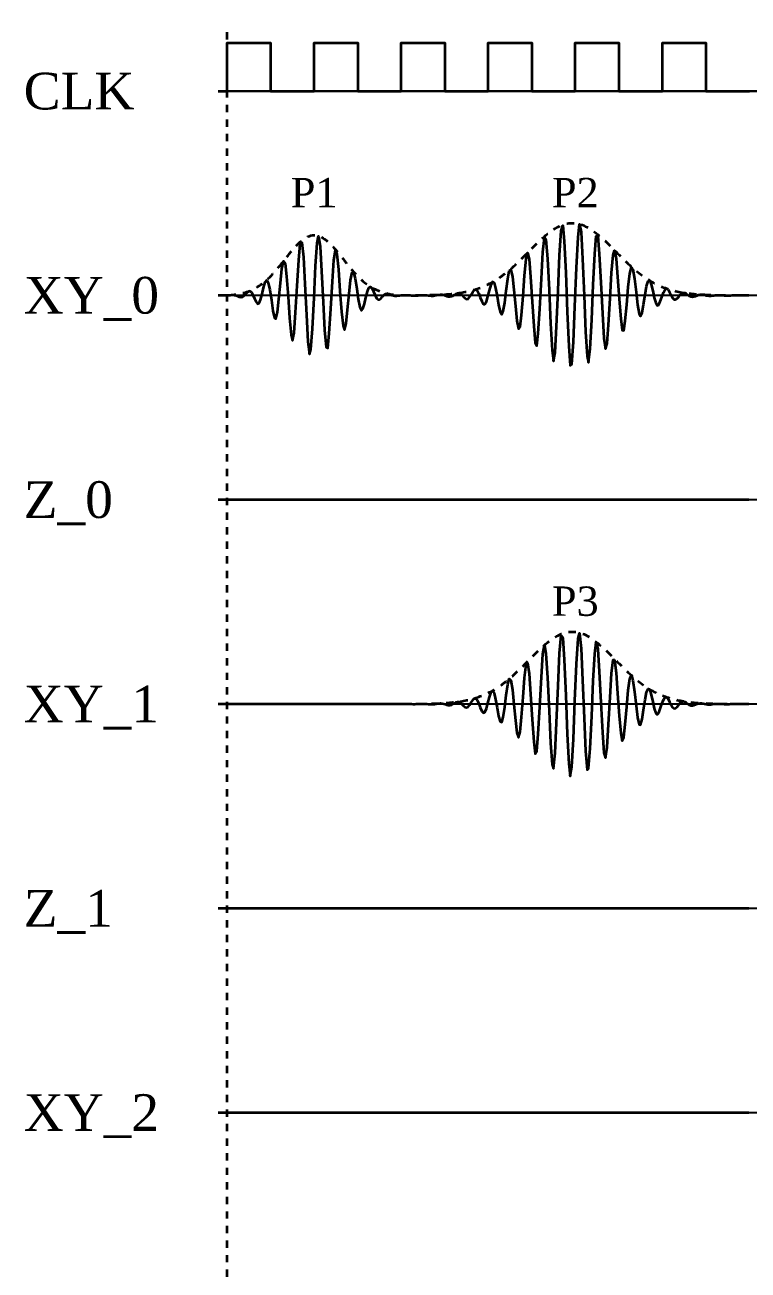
# Model space of a CAD drawing. Header units: metres. Extents: x -19 to 182, y -9 to 258.
# Drawn here: x -18.6 to 51, y 124.4 to 244.2 of the extents above; entities that cross this region are included whole.
import ezdxf
from ezdxf.enums import TextEntityAlignment as Align

# ---------------------------------------------------------------- set-up
doc = ezdxf.new("R2010")
doc.units = ezdxf.units.M
doc.linetypes.add('JIS_02_0.7', pattern=[1.4, 0.7, -0.7])
doc.layers.add('BASE', color=8, linetype='Continuous', lineweight=25)
doc.layers.add('WAVE', color=7, linetype='Continuous', lineweight=35)
doc.layers.add('TEXT', color=7, linetype='Continuous')
doc.styles.add('TNR', font='Times New Roman.ttf')

msp = doc.modelspace()

# ---------------------------------------------------------------- linework, layer by layer
at = {"layer": 'BASE', "linetype": 'JIS_02_0.7', "lineweight": 35, "flags": 128}
msp.add_lwpolyline([(0.84, 8.96), (0.84, 244.15)], dxfattribs=at)
at = {"layer": 'BASE', "lineweight": 30, "flags": 128}
for points in [[(0, 237.79), (0.84, 237.79)], [(0.84, 237.79), (118.15, 237.79)]]:
    msp.add_lwpolyline(points, dxfattribs=at)
at = {"layer": 'BASE', "lineweight": 35, "flags": 128}
for points in [[(0, 237.79), (0.84, 237.79)], [(0, 218.15), (0.84, 218.15)], [(0, 198.5), (0.84, 198.5)], [(0, 178.85), (0.84, 178.85)], [(0, 159.2), (0.84, 159.2)], [(0, 139.56), (0.84, 139.56)]]:
    msp.add_lwpolyline(points, dxfattribs=at)
at = {"layer": 'BASE', "lineweight": 25, "flags": 128}
for points in [[(0, 218.15), (0.84, 218.15)], [(0.84, 218.15), (118.15, 218.15)], [(0, 198.5), (0.84, 198.5)], [(0.84, 198.5), (118.15, 198.5)], [(0, 178.85), (0.84, 178.85)], [(0.84, 178.85), (118.15, 178.85)], [(0, 159.2), (0.84, 159.2)], [(0.84, 159.2), (118.15, 159.2)], [(0, 139.56), (0.84, 139.56)], [(0.84, 139.56), (118.15, 139.56)]]:
    msp.add_lwpolyline(points, dxfattribs=at)
at = {"layer": 'WAVE', "lineweight": 35, "flags": 128}
for points in [[(0.84, 237.79), (0.84, 242.42), (5.03, 242.42), (5.03, 237.79), (9.22, 237.79), (9.22, 242.42), (13.41, 242.42), (13.41, 237.79), (17.6, 237.79), (17.6, 242.42), (21.79, 242.42), (21.79, 237.79), (25.98, 237.79), (25.98, 242.42), (30.17, 242.42), (30.17, 237.79), (34.35, 237.79), (34.35, 242.42), (38.54, 242.42), (38.54, 237.79), (42.73, 237.79), (42.73, 242.42), (46.92, 242.42), (46.92, 237.79), (51.11, 237.79)], [(0.84, 218.15), (0.98, 218.15), (1.13, 218.17), (1.28, 218.18), (1.43, 218.19), (1.57, 218.17), (1.72, 218.13), (1.87, 218.07), (2.01, 218.01), (2.16, 217.98), (2.31, 218), (2.45, 218.09), (2.6, 218.24), (2.75, 218.4), (2.89, 218.53), (3.04, 218.55), (3.19, 218.44), (3.33, 218.18), (3.48, 217.85), (3.63, 217.52), (3.77, 217.34), (3.92, 217.38), (4.07, 217.7), (4.21, 218.25), (4.36, 218.88), (4.51, 219.4), (4.66, 219.6), (4.8, 219.35), (4.95, 218.66), (5.1, 217.67), (5.24, 216.66), (5.39, 215.98), (5.54, 215.89), (5.68, 216.53), (5.83, 217.78), (5.98, 219.33), (6.12, 220.7), (6.27, 221.43), (6.42, 221.2), (6.56, 219.97), (6.71, 218.04), (6.86, 215.95), (7, 214.35), (7.15, 213.79), (7.3, 214.55), (7.44, 216.48), (7.59, 219.06), (7.74, 221.52), (7.89, 223.09), (8.03, 223.23), (8.18, 221.82), (8.33, 219.24), (8.47, 216.24), (8.62, 213.72), (8.77, 212.48), (8.91, 212.93), (9.06, 214.94), (9.21, 217.92), (9.35, 220.97), (9.5, 223.17), (9.65, 223.85), (9.79, 222.84), (9.94, 220.47), (10.09, 217.48), (10.23, 214.78), (10.38, 213.17), (10.53, 213.08), (10.67, 214.47), (10.82, 216.85), (10.97, 219.47), (11.12, 221.53), (11.26, 222.47), (11.41, 222.1), (11.56, 220.62), (11.7, 218.56), (11.85, 216.56), (12, 215.21), (12.14, 214.84), (12.29, 215.44), (12.44, 216.75), (12.58, 218.3), (12.73, 219.62), (12.88, 220.35), (13.02, 220.37), (13.17, 219.76), (13.32, 218.78), (13.46, 217.77), (13.61, 217.02), (13.76, 216.7), (13.9, 216.84), (14.05, 217.32), (14.2, 217.95), (14.35, 218.52), (14.49, 218.88), (14.64, 218.97), (14.79, 218.81), (14.93, 218.5), (15.08, 218.15), (15.23, 217.88), (15.37, 217.75), (15.52, 217.75), (15.67, 217.87), (15.81, 218.03), (15.96, 218.18), (16.11, 218.28), (16.25, 218.32), (16.4, 218.29), (16.55, 218.23), (16.69, 218.17), (16.84, 218.12), (16.99, 218.1), (17.13, 218.11), (17.28, 218.12), (17.43, 218.14), (17.58, 218.15), (17.72, 218.15), (17.87, 218.15), (18.02, 218.15), (18.16, 218.15), (18.31, 218.15), (18.46, 218.15), (18.6, 218.14), (18.75, 218.14), (18.9, 218.14), (19.04, 218.14), (19.19, 218.14), (19.34, 218.15), (19.48, 218.16), (19.63, 218.16), (19.78, 218.16), (19.92, 218.16), (20.07, 218.15), (20.22, 218.14), (20.36, 218.12), (20.51, 218.11), (20.66, 218.11), (20.81, 218.12), (20.95, 218.15), (21.1, 218.18), (21.25, 218.2), (21.39, 218.21), (21.54, 218.21), (21.69, 218.18), (21.83, 218.13), (21.98, 218.08), (22.13, 218.04), (22.27, 218.02), (22.42, 218.05), (22.57, 218.11), (22.71, 218.2), (22.86, 218.29), (23.01, 218.35), (23.15, 218.36), (23.3, 218.29), (23.45, 218.16), (23.59, 218), (23.74, 217.86), (23.89, 217.79), (24.04, 217.82), (24.18, 217.97), (24.33, 218.2), (24.48, 218.45), (24.62, 218.65), (24.77, 218.72), (24.92, 218.61), (25.06, 218.33), (25.21, 217.95), (25.36, 217.57), (25.5, 217.31), (25.65, 217.29), (25.8, 217.54), (25.94, 218.02), (26.09, 218.62), (26.24, 219.15), (26.38, 219.43), (26.53, 219.34), (26.68, 218.85), (26.82, 218.08), (26.97, 217.22), (27.12, 216.56), (27.27, 216.31), (27.41, 216.62), (27.56, 217.44), (27.71, 218.59), (27.85, 219.73), (28, 220.49), (28.15, 220.59), (28.29, 219.94), (28.44, 218.66), (28.59, 217.09), (28.73, 215.7), (28.88, 214.94), (29.03, 215.11), (29.17, 216.24), (29.32, 218.06), (29.47, 220.06), (29.61, 221.62), (29.76, 222.23), (29.91, 221.63), (30.05, 219.91), (30.2, 217.52), (30.35, 215.17), (30.5, 213.58), (30.64, 213.29), (30.79, 214.47), (30.94, 216.84), (31.08, 219.73), (31.23, 222.29), (31.38, 223.72), (31.52, 223.51), (31.67, 221.67), (31.82, 218.69), (31.96, 215.43), (32.11, 212.87), (32.26, 211.81), (32.4, 212.64), (32.55, 215.14), (32.7, 218.61), (32.84, 222.02), (32.99, 224.34), (33.14, 224.85), (33.28, 223.36), (33.43, 220.3), (33.58, 216.56), (33.73, 213.26), (33.87, 211.4), (34.02, 211.53), (34.17, 213.63), (34.31, 217.06), (34.46, 220.8), (34.61, 223.73), (34.75, 224.98), (34.9, 224.21), (35.05, 221.66), (35.19, 218.12), (35.34, 214.65), (35.49, 212.29), (35.63, 211.69), (35.78, 213), (35.93, 215.78), (36.07, 219.16), (36.22, 222.14), (36.37, 223.84), (36.51, 223.82), (36.66, 222.15), (36.81, 219.39), (36.96, 216.39), (37.1, 214.04), (37.25, 213), (37.4, 213.5), (37.54, 215.32), (37.69, 217.85), (37.84, 220.31), (37.98, 222), (38.13, 222.47), (38.28, 221.67), (38.42, 219.91), (38.57, 217.77), (38.72, 215.89), (38.86, 214.8), (39.01, 214.75), (39.16, 215.68), (39.3, 217.24), (39.45, 218.92), (39.6, 220.24), (39.75, 220.84), (39.89, 220.62), (40.04, 219.72), (40.19, 218.45), (40.33, 217.23), (40.48, 216.38), (40.63, 216.13), (40.77, 216.47), (40.92, 217.25), (41.07, 218.2), (41.21, 219.03), (41.36, 219.51), (41.51, 219.56), (41.65, 219.2), (41.8, 218.58), (41.95, 217.92), (42.09, 217.41), (42.24, 217.16), (42.39, 217.23), (42.53, 217.54), (42.68, 217.98), (42.83, 218.41), (42.98, 218.71), (43.12, 218.8), (43.27, 218.7), (43.42, 218.46), (43.56, 218.16), (43.71, 217.91), (43.86, 217.76), (44, 217.74), (44.15, 217.84), (44.3, 218), (44.44, 218.19), (44.59, 218.33), (44.74, 218.39), (44.88, 218.38), (45.03, 218.31), (45.18, 218.2), (45.32, 218.09), (45.47, 218.02), (45.62, 218), (45.76, 218.02), (45.91, 218.07), (46.06, 218.13), (46.21, 218.19), (46.35, 218.22), (46.5, 218.23), (46.65, 218.21), (46.79, 218.18), (46.94, 218.14), (47.09, 218.12), (47.23, 218.1), (47.38, 218.11), (47.53, 218.12), (47.67, 218.14), (47.82, 218.15), (47.97, 218.16), (48.11, 218.17), (48.26, 218.16), (48.41, 218.16), (48.55, 218.15), (48.7, 218.14), (48.85, 218.14), (48.99, 218.14), (49.14, 218.14), (49.29, 218.14), (49.44, 218.15), (49.58, 218.15), (49.73, 218.15), (49.88, 218.15), (50.02, 218.15), (50.17, 218.15), (50.32, 218.15), (50.46, 218.15), (50.61, 218.15), (50.76, 218.15), (50.9, 218.15), (51.05, 218.15)], [(0.84, 198.5), (0.98, 198.5), (1.13, 198.5), (1.28, 198.5), (1.43, 198.5), (1.57, 198.5), (1.72, 198.5), (1.87, 198.5), (2.01, 198.5), (2.16, 198.5), (2.31, 198.5), (2.45, 198.5), (2.6, 198.5), (2.75, 198.5), (2.89, 198.5), (3.04, 198.5), (3.19, 198.5), (3.33, 198.5), (3.48, 198.5), (3.63, 198.5), (3.77, 198.5), (3.92, 198.5), (4.07, 198.5), (4.21, 198.5), (4.36, 198.5), (4.51, 198.5), (4.66, 198.5), (4.8, 198.5), (4.95, 198.5), (5.1, 198.5), (5.24, 198.5), (5.39, 198.5), (5.54, 198.5), (5.68, 198.5), (5.83, 198.5), (5.98, 198.5), (6.12, 198.5), (6.27, 198.5), (6.42, 198.5), (6.56, 198.5), (6.71, 198.5), (6.86, 198.5), (7, 198.5), (7.15, 198.5), (7.3, 198.5), (7.44, 198.5), (7.59, 198.5), (7.74, 198.5), (7.89, 198.5), (8.03, 198.5), (8.18, 198.5), (8.33, 198.5), (8.47, 198.5), (8.62, 198.5), (8.77, 198.5), (8.91, 198.5), (9.06, 198.5), (9.21, 198.5), (9.35, 198.5), (9.5, 198.5), (9.65, 198.5), (9.79, 198.5), (9.94, 198.5), (10.09, 198.5), (10.23, 198.5), (10.38, 198.5), (10.53, 198.5), (10.67, 198.5), (10.82, 198.5), (10.97, 198.5), (11.12, 198.5), (11.26, 198.5), (11.41, 198.5), (11.56, 198.5), (11.7, 198.5), (11.85, 198.5), (12, 198.5), (12.14, 198.5), (12.29, 198.5), (12.44, 198.5), (12.58, 198.5), (12.73, 198.5), (12.88, 198.5), (13.02, 198.5), (13.17, 198.5), (13.32, 198.5), (13.46, 198.5), (13.61, 198.5), (13.76, 198.5), (13.9, 198.5), (14.05, 198.5), (14.2, 198.5), (14.35, 198.5), (14.49, 198.5), (14.64, 198.5), (14.79, 198.5), (14.93, 198.5), (15.08, 198.5), (15.23, 198.5), (15.37, 198.5), (15.52, 198.5), (15.67, 198.5), (15.81, 198.5), (15.96, 198.5), (16.11, 198.5), (16.25, 198.5), (16.4, 198.5), (16.55, 198.5), (16.69, 198.5), (16.84, 198.5), (16.99, 198.5), (17.13, 198.5), (17.28, 198.5), (17.43, 198.5), (17.58, 198.5), (17.72, 198.5), (17.87, 198.5), (18.02, 198.5), (18.16, 198.5), (18.31, 198.5), (18.46, 198.5), (18.6, 198.5), (18.75, 198.5), (18.9, 198.5), (19.04, 198.5), (19.19, 198.5), (19.34, 198.5), (19.48, 198.5), (19.63, 198.5), (19.78, 198.5), (19.92, 198.5), (20.07, 198.5), (20.22, 198.5), (20.36, 198.5), (20.51, 198.5), (20.66, 198.5), (20.81, 198.5), (20.95, 198.5), (21.1, 198.5), (21.25, 198.5), (21.39, 198.5), (21.54, 198.5), (21.69, 198.5), (21.83, 198.5), (21.98, 198.5), (22.13, 198.5), (22.27, 198.5), (22.42, 198.5), (22.57, 198.5), (22.71, 198.5), (22.86, 198.5), (23.01, 198.5), (23.15, 198.5), (23.3, 198.5), (23.45, 198.5), (23.59, 198.5), (23.74, 198.5), (23.89, 198.5), (24.04, 198.5), (24.18, 198.5), (24.33, 198.5), (24.48, 198.5), (24.62, 198.5), (24.77, 198.5), (24.92, 198.5), (25.06, 198.5), (25.21, 198.5), (25.36, 198.5), (25.5, 198.5), (25.65, 198.5), (25.8, 198.5), (25.94, 198.5), (26.09, 198.5), (26.24, 198.5), (26.38, 198.5), (26.53, 198.5), (26.68, 198.5), (26.82, 198.5), (26.97, 198.5), (27.12, 198.5), (27.27, 198.5), (27.41, 198.5), (27.56, 198.5), (27.71, 198.5), (27.85, 198.5), (28, 198.5), (28.15, 198.5), (28.29, 198.5), (28.44, 198.5), (28.59, 198.5), (28.73, 198.5), (28.88, 198.5), (29.03, 198.5), (29.17, 198.5), (29.32, 198.5), (29.47, 198.5), (29.61, 198.5), (29.76, 198.5), (29.91, 198.5), (30.05, 198.5), (30.2, 198.5), (30.35, 198.5), (30.5, 198.5), (30.64, 198.5), (30.79, 198.5), (30.94, 198.5), (31.08, 198.5), (31.23, 198.5), (31.38, 198.5), (31.52, 198.5), (31.67, 198.5), (31.82, 198.5), (31.96, 198.5), (32.11, 198.5), (32.26, 198.5), (32.4, 198.5), (32.55, 198.5), (32.7, 198.5), (32.84, 198.5), (32.99, 198.5), (33.14, 198.5), (33.28, 198.5), (33.43, 198.5), (33.58, 198.5), (33.73, 198.5), (33.87, 198.5), (34.02, 198.5), (34.17, 198.5), (34.31, 198.5), (34.46, 198.5), (34.61, 198.5), (34.75, 198.5), (34.9, 198.5), (35.05, 198.5), (35.19, 198.5), (35.34, 198.5), (35.49, 198.5), (35.63, 198.5), (35.78, 198.5), (35.93, 198.5), (36.07, 198.5), (36.22, 198.5), (36.37, 198.5), (36.51, 198.5), (36.66, 198.5), (36.81, 198.5), (36.96, 198.5), (37.1, 198.5), (37.25, 198.5), (37.4, 198.5), (37.54, 198.5), (37.69, 198.5), (37.84, 198.5), (37.98, 198.5), (38.13, 198.5), (38.28, 198.5), (38.42, 198.5), (38.57, 198.5), (38.72, 198.5), (38.86, 198.5), (39.01, 198.5), (39.16, 198.5), (39.3, 198.5), (39.45, 198.5), (39.6, 198.5), (39.75, 198.5), (39.89, 198.5), (40.04, 198.5), (40.19, 198.5), (40.33, 198.5), (40.48, 198.5), (40.63, 198.5), (40.77, 198.5), (40.92, 198.5), (41.07, 198.5), (41.21, 198.5), (41.36, 198.5), (41.51, 198.5), (41.65, 198.5), (41.8, 198.5), (41.95, 198.5), (42.09, 198.5), (42.24, 198.5), (42.39, 198.5), (42.53, 198.5), (42.68, 198.5), (42.83, 198.5), (42.98, 198.5), (43.12, 198.5), (43.27, 198.5), (43.42, 198.5), (43.56, 198.5), (43.71, 198.5), (43.86, 198.5), (44, 198.5), (44.15, 198.5), (44.3, 198.5), (44.44, 198.5), (44.59, 198.5), (44.74, 198.5), (44.88, 198.5), (45.03, 198.5), (45.18, 198.5), (45.32, 198.5), (45.47, 198.5), (45.62, 198.5), (45.76, 198.5), (45.91, 198.5), (46.06, 198.5), (46.21, 198.5), (46.35, 198.5), (46.5, 198.5), (46.65, 198.5), (46.79, 198.5), (46.94, 198.5), (47.09, 198.5), (47.23, 198.5), (47.38, 198.5), (47.53, 198.5), (47.67, 198.5), (47.82, 198.5), (47.97, 198.5), (48.11, 198.5), (48.26, 198.5), (48.41, 198.5), (48.55, 198.5), (48.7, 198.5), (48.85, 198.5), (48.99, 198.5), (49.14, 198.5), (49.29, 198.5), (49.44, 198.5), (49.58, 198.5), (49.73, 198.5), (49.88, 198.5), (50.02, 198.5), (50.17, 198.5), (50.32, 198.5), (50.46, 198.5), (50.61, 198.5), (50.76, 198.5), (50.9, 198.5), (51.05, 198.5)], [(0.84, 178.85), (0.98, 178.85), (1.13, 178.85), (1.28, 178.85), (1.43, 178.85), (1.57, 178.85), (1.72, 178.85), (1.87, 178.85), (2.01, 178.85), (2.16, 178.85), (2.31, 178.85), (2.45, 178.85), (2.6, 178.85), (2.75, 178.85), (2.89, 178.85), (3.04, 178.85), (3.19, 178.85), (3.33, 178.85), (3.48, 178.85), (3.63, 178.85), (3.77, 178.85), (3.92, 178.85), (4.07, 178.85), (4.21, 178.85), (4.36, 178.85), (4.51, 178.85), (4.66, 178.85), (4.8, 178.85), (4.95, 178.85), (5.1, 178.85), (5.24, 178.85), (5.39, 178.85), (5.54, 178.85), (5.68, 178.85), (5.83, 178.85), (5.98, 178.85), (6.12, 178.85), (6.27, 178.85), (6.42, 178.85), (6.56, 178.85), (6.71, 178.85), (6.86, 178.85), (7, 178.85), (7.15, 178.85), (7.3, 178.85), (7.44, 178.85), (7.59, 178.85), (7.74, 178.85), (7.89, 178.85), (8.03, 178.85), (8.18, 178.85), (8.33, 178.85), (8.47, 178.85), (8.62, 178.85), (8.77, 178.85), (8.91, 178.85), (9.06, 178.85), (9.21, 178.85), (9.35, 178.85), (9.5, 178.85), (9.65, 178.85), (9.79, 178.85), (9.94, 178.85), (10.09, 178.85), (10.23, 178.85), (10.38, 178.85), (10.53, 178.85), (10.67, 178.85), (10.82, 178.85), (10.97, 178.85), (11.12, 178.85), (11.26, 178.85), (11.41, 178.85), (11.56, 178.85), (11.7, 178.85), (11.85, 178.85), (12, 178.85), (12.14, 178.85), (12.29, 178.85), (12.44, 178.85), (12.58, 178.85), (12.73, 178.85), (12.88, 178.85), (13.02, 178.85), (13.17, 178.85), (13.32, 178.85), (13.46, 178.85), (13.61, 178.85), (13.76, 178.85), (13.9, 178.85), (14.05, 178.85), (14.2, 178.85), (14.35, 178.85), (14.49, 178.85), (14.64, 178.85), (14.79, 178.85), (14.93, 178.85), (15.08, 178.85), (15.23, 178.85), (15.37, 178.85), (15.52, 178.85), (15.67, 178.85), (15.81, 178.85), (15.96, 178.85), (16.11, 178.85), (16.25, 178.85), (16.4, 178.85), (16.55, 178.85), (16.69, 178.85), (16.84, 178.85), (16.99, 178.85), (17.13, 178.85), (17.28, 178.85), (17.43, 178.85), (17.58, 178.85), (17.72, 178.85), (17.87, 178.85), (18.02, 178.85), (18.16, 178.85), (18.31, 178.85), (18.46, 178.85), (18.6, 178.85), (18.75, 178.84), (18.9, 178.84), (19.04, 178.85), (19.19, 178.85), (19.34, 178.86), (19.48, 178.86), (19.63, 178.87), (19.78, 178.87), (19.92, 178.86), (20.07, 178.85), (20.22, 178.84), (20.36, 178.82), (20.51, 178.82), (20.66, 178.82), (20.81, 178.84), (20.95, 178.86), (21.1, 178.89), (21.25, 178.91), (21.39, 178.92), (21.54, 178.9), (21.69, 178.87), (21.83, 178.82), (21.98, 178.77), (22.13, 178.74), (22.27, 178.74), (22.42, 178.78), (22.57, 178.85), (22.71, 178.94), (22.86, 179.02), (23.01, 179.06), (23.15, 179.04), (23.3, 178.95), (23.45, 178.81), (23.59, 178.66), (23.74, 178.54), (23.89, 178.5), (24.04, 178.57), (24.18, 178.75), (24.33, 178.99), (24.48, 179.23), (24.62, 179.38), (24.77, 179.39), (24.92, 179.22), (25.06, 178.91), (25.21, 178.52), (25.36, 178.17), (25.5, 178), (25.65, 178.07), (25.8, 178.41), (25.94, 178.94), (26.09, 179.52), (26.24, 179.97), (26.38, 180.12), (26.53, 179.89), (26.68, 179.29), (26.82, 178.48), (26.97, 177.68), (27.12, 177.15), (27.27, 177.1), (27.41, 177.59), (27.56, 178.55), (27.71, 179.71), (27.85, 180.73), (28, 181.27), (28.15, 181.11), (28.29, 180.22), (28.44, 178.81), (28.59, 177.27), (28.73, 176.08), (28.88, 175.64), (29.03, 176.17), (29.17, 177.57), (29.32, 179.49), (29.47, 181.37), (29.61, 182.63), (29.76, 182.81), (29.91, 181.78), (30.05, 179.78), (30.2, 177.35), (30.35, 175.22), (30.5, 174.06), (30.64, 174.31), (30.79, 175.95), (30.94, 178.58), (31.08, 181.43), (31.23, 183.64), (31.38, 184.5), (31.52, 183.69), (31.67, 181.37), (31.82, 178.19), (31.96, 175.09), (32.11, 173.02), (32.26, 172.63), (32.4, 174.11), (32.55, 177.05), (32.7, 180.61), (32.84, 183.73), (32.99, 185.44), (33.14, 185.22), (33.28, 183.09), (33.43, 179.66), (33.58, 175.96), (33.73, 173.09), (33.87, 171.91), (34.02, 172.79), (34.17, 175.47), (34.31, 179.15), (34.46, 182.72), (34.61, 185.12), (34.75, 185.66), (34.9, 184.18), (35.05, 181.15), (35.19, 177.49), (35.34, 174.31), (35.49, 172.52), (35.63, 172.63), (35.78, 174.56), (35.93, 177.69), (36.07, 181.06), (36.22, 183.67), (36.37, 184.79), (36.51, 184.13), (36.66, 181.96), (36.81, 178.99), (36.96, 176.1), (37.1, 174.15), (37.25, 173.66), (37.4, 174.7), (37.54, 176.88), (37.69, 179.5), (37.84, 181.79), (37.98, 183.08), (38.13, 183.08), (38.28, 181.86), (38.42, 179.86), (38.57, 177.71), (38.72, 176.05), (38.86, 175.31), (39.01, 175.65), (39.16, 176.87), (39.3, 178.56), (39.45, 180.19), (39.6, 181.3), (39.75, 181.61), (39.89, 181.1), (40.04, 180.01), (40.19, 178.68), (40.33, 177.54), (40.48, 176.88), (40.63, 176.85), (40.77, 177.39), (40.92, 178.28), (41.07, 179.24), (41.21, 179.98), (41.36, 180.32), (41.51, 180.2), (41.65, 179.72), (41.8, 179.05), (41.95, 178.4), (42.09, 177.97), (42.24, 177.83), (42.39, 178), (42.53, 178.39), (42.68, 178.85), (42.83, 179.25), (42.98, 179.49), (43.12, 179.51), (43.27, 179.34), (43.42, 179.06), (43.56, 178.77), (43.71, 178.54), (43.86, 178.43), (44, 178.46), (44.15, 178.59), (44.3, 178.77), (44.44, 178.95), (44.59, 179.07), (44.74, 179.11), (44.88, 179.07), (45.03, 178.98), (45.18, 178.86), (45.32, 178.77), (45.47, 178.71), (45.62, 178.7), (45.76, 178.74), (45.91, 178.8), (46.06, 178.86), (46.21, 178.91), (46.35, 178.93), (46.5, 178.93), (46.65, 178.9), (46.79, 178.87), (46.94, 178.84), (47.09, 178.81), (47.23, 178.81), (47.38, 178.81), (47.53, 178.83), (47.67, 178.85), (47.82, 178.86), (47.97, 178.87), (48.11, 178.87), (48.26, 178.87), (48.41, 178.86), (48.55, 178.85), (48.7, 178.84), (48.85, 178.84), (48.99, 178.84), (49.14, 178.84), (49.29, 178.85), (49.44, 178.85), (49.58, 178.85), (49.73, 178.85), (49.88, 178.85), (50.02, 178.85), (50.17, 178.85), (50.32, 178.85), (50.46, 178.85), (50.61, 178.85), (50.76, 178.85), (50.9, 178.85), (51.05, 178.85)], [(0.84, 159.2), (0.98, 159.2), (1.13, 159.2), (1.28, 159.2), (1.43, 159.2), (1.57, 159.2), (1.72, 159.2), (1.87, 159.2), (2.01, 159.2), (2.16, 159.2), (2.31, 159.2), (2.45, 159.2), (2.6, 159.2), (2.75, 159.2), (2.89, 159.2), (3.04, 159.2), (3.19, 159.2), (3.33, 159.2), (3.48, 159.2), (3.63, 159.2), (3.77, 159.2), (3.92, 159.2), (4.07, 159.2), (4.21, 159.2), (4.36, 159.2), (4.51, 159.2), (4.66, 159.2), (4.8, 159.2), (4.95, 159.2), (5.1, 159.2), (5.24, 159.2), (5.39, 159.2), (5.54, 159.2), (5.68, 159.2), (5.83, 159.2), (5.98, 159.2), (6.12, 159.2), (6.27, 159.2), (6.42, 159.2), (6.56, 159.2), (6.71, 159.2), (6.86, 159.2), (7, 159.2), (7.15, 159.2), (7.3, 159.2), (7.44, 159.2), (7.59, 159.2), (7.74, 159.2), (7.89, 159.2), (8.03, 159.2), (8.18, 159.2), (8.33, 159.2), (8.47, 159.2), (8.62, 159.2), (8.77, 159.2), (8.91, 159.2), (9.06, 159.2), (9.21, 159.2), (9.35, 159.2), (9.5, 159.2), (9.65, 159.2), (9.79, 159.2), (9.94, 159.2), (10.09, 159.2), (10.23, 159.2), (10.38, 159.2), (10.53, 159.2), (10.67, 159.2), (10.82, 159.2), (10.97, 159.2), (11.12, 159.2), (11.26, 159.2), (11.41, 159.2), (11.56, 159.2), (11.7, 159.2), (11.85, 159.2), (12, 159.2), (12.14, 159.2), (12.29, 159.2), (12.44, 159.2), (12.58, 159.2), (12.73, 159.2), (12.88, 159.2), (13.02, 159.2), (13.17, 159.2), (13.32, 159.2), (13.46, 159.2), (13.61, 159.2), (13.76, 159.2), (13.9, 159.2), (14.05, 159.2), (14.2, 159.2), (14.35, 159.2), (14.49, 159.2), (14.64, 159.2), (14.79, 159.2), (14.93, 159.2), (15.08, 159.2), (15.23, 159.2), (15.37, 159.2), (15.52, 159.2), (15.67, 159.2), (15.81, 159.2), (15.96, 159.2), (16.11, 159.2), (16.25, 159.2), (16.4, 159.2), (16.55, 159.2), (16.69, 159.2), (16.84, 159.2), (16.99, 159.2), (17.13, 159.2), (17.28, 159.2), (17.43, 159.2), (17.58, 159.2), (17.72, 159.2), (17.87, 159.2), (18.02, 159.2), (18.16, 159.2), (18.31, 159.2), (18.46, 159.2), (18.6, 159.2), (18.75, 159.2), (18.9, 159.2), (19.04, 159.2), (19.19, 159.2), (19.34, 159.2), (19.48, 159.2), (19.63, 159.2), (19.78, 159.2), (19.92, 159.2), (20.07, 159.2), (20.22, 159.2), (20.36, 159.2), (20.51, 159.2), (20.66, 159.2), (20.81, 159.2), (20.95, 159.2), (21.1, 159.2), (21.25, 159.2), (21.39, 159.2), (21.54, 159.2), (21.69, 159.2), (21.83, 159.2), (21.98, 159.2), (22.13, 159.2), (22.27, 159.2), (22.42, 159.2), (22.57, 159.2), (22.71, 159.2), (22.86, 159.2), (23.01, 159.2), (23.15, 159.2), (23.3, 159.2), (23.45, 159.2), (23.59, 159.2), (23.74, 159.2), (23.89, 159.2), (24.04, 159.2), (24.18, 159.2), (24.33, 159.2), (24.48, 159.2), (24.62, 159.2), (24.77, 159.2), (24.92, 159.2), (25.06, 159.2), (25.21, 159.2), (25.36, 159.2), (25.5, 159.2), (25.65, 159.2), (25.8, 159.2), (25.94, 159.2), (26.09, 159.2), (26.24, 159.2), (26.38, 159.2), (26.53, 159.2), (26.68, 159.2), (26.82, 159.2), (26.97, 159.2), (27.12, 159.2), (27.27, 159.2), (27.41, 159.2), (27.56, 159.2), (27.71, 159.2), (27.85, 159.2), (28, 159.2), (28.15, 159.2), (28.29, 159.2), (28.44, 159.2), (28.59, 159.2), (28.73, 159.2), (28.88, 159.2), (29.03, 159.2), (29.17, 159.2), (29.32, 159.2), (29.47, 159.2), (29.61, 159.2), (29.76, 159.2), (29.91, 159.2), (30.05, 159.2), (30.2, 159.2), (30.35, 159.2), (30.5, 159.2), (30.64, 159.2), (30.79, 159.2), (30.94, 159.2), (31.08, 159.2), (31.23, 159.2), (31.38, 159.2), (31.52, 159.2), (31.67, 159.2), (31.82, 159.2), (31.96, 159.2), (32.11, 159.2), (32.26, 159.2), (32.4, 159.2), (32.55, 159.2), (32.7, 159.2), (32.84, 159.2), (32.99, 159.2), (33.14, 159.2), (33.28, 159.2), (33.43, 159.2), (33.58, 159.2), (33.73, 159.2), (33.87, 159.2), (34.02, 159.2), (34.17, 159.2), (34.31, 159.2), (34.46, 159.2), (34.61, 159.2), (34.75, 159.2), (34.9, 159.2), (35.05, 159.2), (35.19, 159.2), (35.34, 159.2), (35.49, 159.2), (35.63, 159.2), (35.78, 159.2), (35.93, 159.2), (36.07, 159.2), (36.22, 159.2), (36.37, 159.2), (36.51, 159.2), (36.66, 159.2), (36.81, 159.2), (36.96, 159.2), (37.1, 159.2), (37.25, 159.2), (37.4, 159.2), (37.54, 159.2), (37.69, 159.2), (37.84, 159.2), (37.98, 159.2), (38.13, 159.2), (38.28, 159.2), (38.42, 159.2), (38.57, 159.2), (38.72, 159.2), (38.86, 159.2), (39.01, 159.2), (39.16, 159.2), (39.3, 159.2), (39.45, 159.2), (39.6, 159.2), (39.75, 159.2), (39.89, 159.2), (40.04, 159.2), (40.19, 159.2), (40.33, 159.2), (40.48, 159.2), (40.63, 159.2), (40.77, 159.2), (40.92, 159.2), (41.07, 159.2), (41.21, 159.2), (41.36, 159.2), (41.51, 159.2), (41.65, 159.2), (41.8, 159.2), (41.95, 159.2), (42.09, 159.2), (42.24, 159.2), (42.39, 159.2), (42.53, 159.2), (42.68, 159.2), (42.83, 159.2), (42.98, 159.2), (43.12, 159.2), (43.27, 159.2), (43.42, 159.2), (43.56, 159.2), (43.71, 159.2), (43.86, 159.2), (44, 159.2), (44.15, 159.2), (44.3, 159.2), (44.44, 159.2), (44.59, 159.2), (44.74, 159.2), (44.88, 159.2), (45.03, 159.2), (45.18, 159.2), (45.32, 159.2), (45.47, 159.2), (45.62, 159.2), (45.76, 159.2), (45.91, 159.2), (46.06, 159.2), (46.21, 159.2), (46.35, 159.2), (46.5, 159.2), (46.65, 159.2), (46.79, 159.2), (46.94, 159.2), (47.09, 159.2), (47.23, 159.2), (47.38, 159.2), (47.53, 159.2), (47.67, 159.2), (47.82, 159.2), (47.97, 159.2), (48.11, 159.2), (48.26, 159.2), (48.41, 159.2), (48.55, 159.2), (48.7, 159.2), (48.85, 159.2), (48.99, 159.2), (49.14, 159.2), (49.29, 159.2), (49.44, 159.2), (49.58, 159.2), (49.73, 159.2), (49.88, 159.2), (50.02, 159.2), (50.17, 159.2), (50.32, 159.2), (50.46, 159.2), (50.61, 159.2), (50.76, 159.2), (50.9, 159.2), (51.05, 159.2)], [(0.84, 139.56), (0.98, 139.56), (1.13, 139.56), (1.28, 139.56), (1.43, 139.56), (1.57, 139.56), (1.72, 139.56), (1.87, 139.56), (2.01, 139.56), (2.16, 139.56), (2.31, 139.56), (2.45, 139.56), (2.6, 139.56), (2.75, 139.56), (2.89, 139.56), (3.04, 139.56), (3.19, 139.56), (3.33, 139.56), (3.48, 139.56), (3.63, 139.56), (3.77, 139.56), (3.92, 139.56), (4.07, 139.56), (4.21, 139.56), (4.36, 139.56), (4.51, 139.56), (4.66, 139.56), (4.8, 139.56), (4.95, 139.56), (5.1, 139.56), (5.24, 139.56), (5.39, 139.56), (5.54, 139.56), (5.68, 139.56), (5.83, 139.56), (5.98, 139.56), (6.12, 139.56), (6.27, 139.56), (6.42, 139.56), (6.56, 139.56), (6.71, 139.56), (6.86, 139.56), (7, 139.56), (7.15, 139.56), (7.3, 139.56), (7.44, 139.56), (7.59, 139.56), (7.74, 139.56), (7.89, 139.56), (8.03, 139.56), (8.18, 139.56), (8.33, 139.56), (8.47, 139.56), (8.62, 139.56), (8.77, 139.56), (8.91, 139.56), (9.06, 139.56), (9.21, 139.56), (9.35, 139.56), (9.5, 139.56), (9.65, 139.56), (9.79, 139.56), (9.94, 139.56), (10.09, 139.56), (10.23, 139.56), (10.38, 139.56), (10.53, 139.56), (10.67, 139.56), (10.82, 139.56), (10.97, 139.56), (11.12, 139.56), (11.26, 139.56), (11.41, 139.56), (11.56, 139.56), (11.7, 139.56), (11.85, 139.56), (12, 139.56), (12.14, 139.56), (12.29, 139.56), (12.44, 139.56), (12.58, 139.56), (12.73, 139.56), (12.88, 139.56), (13.02, 139.56), (13.17, 139.56), (13.32, 139.56), (13.46, 139.56), (13.61, 139.56), (13.76, 139.56), (13.9, 139.56), (14.05, 139.56), (14.2, 139.56), (14.35, 139.56), (14.49, 139.56), (14.64, 139.56), (14.79, 139.56), (14.93, 139.56), (15.08, 139.56), (15.23, 139.56), (15.37, 139.56), (15.52, 139.56), (15.67, 139.56), (15.81, 139.56), (15.96, 139.56), (16.11, 139.56), (16.25, 139.56), (16.4, 139.56), (16.55, 139.56), (16.69, 139.56), (16.84, 139.56), (16.99, 139.56), (17.13, 139.56), (17.28, 139.56), (17.43, 139.56), (17.58, 139.56), (17.72, 139.56), (17.87, 139.56), (18.02, 139.56), (18.16, 139.56), (18.31, 139.56), (18.46, 139.56), (18.6, 139.56), (18.75, 139.56), (18.9, 139.56), (19.04, 139.56), (19.19, 139.56), (19.34, 139.56), (19.48, 139.56), (19.63, 139.56), (19.78, 139.56), (19.92, 139.56), (20.07, 139.56), (20.22, 139.56), (20.36, 139.56), (20.51, 139.56), (20.66, 139.56), (20.81, 139.56), (20.95, 139.56), (21.1, 139.56), (21.25, 139.56), (21.39, 139.56), (21.54, 139.56), (21.69, 139.56), (21.83, 139.56), (21.98, 139.56), (22.13, 139.56), (22.27, 139.56), (22.42, 139.56), (22.57, 139.56), (22.71, 139.56), (22.86, 139.56), (23.01, 139.56), (23.15, 139.56), (23.3, 139.56), (23.45, 139.56), (23.59, 139.56), (23.74, 139.56), (23.89, 139.56), (24.04, 139.56), (24.18, 139.56), (24.33, 139.56), (24.48, 139.56), (24.62, 139.56), (24.77, 139.56), (24.92, 139.56), (25.06, 139.56), (25.21, 139.56), (25.36, 139.56), (25.5, 139.56), (25.65, 139.56), (25.8, 139.56), (25.94, 139.56), (26.09, 139.56), (26.24, 139.56), (26.38, 139.56), (26.53, 139.56), (26.68, 139.56), (26.82, 139.56), (26.97, 139.56), (27.12, 139.56), (27.27, 139.56), (27.41, 139.56), (27.56, 139.56), (27.71, 139.56), (27.85, 139.56), (28, 139.56), (28.15, 139.56), (28.29, 139.56), (28.44, 139.56), (28.59, 139.56), (28.73, 139.56), (28.88, 139.56), (29.03, 139.56), (29.17, 139.56), (29.32, 139.56), (29.47, 139.56), (29.61, 139.56), (29.76, 139.56), (29.91, 139.56), (30.05, 139.56), (30.2, 139.56), (30.35, 139.56), (30.5, 139.56), (30.64, 139.56), (30.79, 139.56), (30.94, 139.56), (31.08, 139.56), (31.23, 139.56), (31.38, 139.56), (31.52, 139.56), (31.67, 139.56), (31.82, 139.56), (31.96, 139.56), (32.11, 139.56), (32.26, 139.56), (32.4, 139.56), (32.55, 139.56), (32.7, 139.56), (32.84, 139.56), (32.99, 139.56), (33.14, 139.56), (33.28, 139.56), (33.43, 139.56), (33.58, 139.56), (33.73, 139.56), (33.87, 139.56), (34.02, 139.56), (34.17, 139.56), (34.31, 139.56), (34.46, 139.56), (34.61, 139.56), (34.75, 139.56), (34.9, 139.56), (35.05, 139.56), (35.19, 139.56), (35.34, 139.56), (35.49, 139.56), (35.63, 139.56), (35.78, 139.56), (35.93, 139.56), (36.07, 139.56), (36.22, 139.56), (36.37, 139.56), (36.51, 139.56), (36.66, 139.56), (36.81, 139.56), (36.96, 139.56), (37.1, 139.56), (37.25, 139.56), (37.4, 139.56), (37.54, 139.56), (37.69, 139.56), (37.84, 139.56), (37.98, 139.56), (38.13, 139.56), (38.28, 139.56), (38.42, 139.56), (38.57, 139.56), (38.72, 139.56), (38.86, 139.56), (39.01, 139.56), (39.16, 139.56), (39.3, 139.56), (39.45, 139.56), (39.6, 139.56), (39.75, 139.56), (39.89, 139.56), (40.04, 139.56), (40.19, 139.56), (40.33, 139.56), (40.48, 139.56), (40.63, 139.56), (40.77, 139.56), (40.92, 139.56), (41.07, 139.56), (41.21, 139.56), (41.36, 139.56), (41.51, 139.56), (41.65, 139.56), (41.8, 139.56), (41.95, 139.56), (42.09, 139.56), (42.24, 139.56), (42.39, 139.56), (42.53, 139.56), (42.68, 139.56), (42.83, 139.56), (42.98, 139.56), (43.12, 139.56), (43.27, 139.56), (43.42, 139.56), (43.56, 139.56), (43.71, 139.56), (43.86, 139.56), (44, 139.56), (44.15, 139.56), (44.3, 139.56), (44.44, 139.56), (44.59, 139.56), (44.74, 139.56), (44.88, 139.56), (45.03, 139.56), (45.18, 139.56), (45.32, 139.56), (45.47, 139.56), (45.62, 139.56), (45.76, 139.56), (45.91, 139.56), (46.06, 139.56), (46.21, 139.56), (46.35, 139.56), (46.5, 139.56), (46.65, 139.56), (46.79, 139.56), (46.94, 139.56), (47.09, 139.56), (47.23, 139.56), (47.38, 139.56), (47.53, 139.56), (47.67, 139.56), (47.82, 139.56), (47.97, 139.56), (48.11, 139.56), (48.26, 139.56), (48.41, 139.56), (48.55, 139.56), (48.7, 139.56), (48.85, 139.56), (48.99, 139.56), (49.14, 139.56), (49.29, 139.56), (49.44, 139.56), (49.58, 139.56), (49.73, 139.56), (49.88, 139.56), (50.02, 139.56), (50.17, 139.56), (50.32, 139.56), (50.46, 139.56), (50.61, 139.56), (50.76, 139.56), (50.9, 139.56), (51.05, 139.56)]]:
    msp.add_lwpolyline(points, dxfattribs=at)
at = {"layer": 'WAVE', "linetype": 'JIS_02_0.7', "lineweight": 35, "flags": 128}
for points in [[(0.98, 218.16), (1.13, 218.17), (1.28, 218.18), (1.43, 218.2), (1.57, 218.22), (1.72, 218.24), (1.87, 218.26), (2.01, 218.29), (2.16, 218.32), (2.31, 218.36), (2.45, 218.39), (2.6, 218.43), (2.75, 218.48), (2.89, 218.53), (3.04, 218.59), (3.19, 218.65), (3.33, 218.72), (3.48, 218.79), (3.63, 218.87), (3.77, 218.96), (3.92, 219.05), (4.07, 219.15), (4.21, 219.26), (4.36, 219.37), (4.51, 219.49), (4.66, 219.62), (4.8, 219.76), (4.95, 219.9), (5.1, 220.05), (5.24, 220.2), (5.39, 220.37), (5.54, 220.53), (5.68, 220.71), (5.83, 220.88), (5.98, 221.06), (6.12, 221.25), (6.27, 221.43), (6.42, 221.62), (6.56, 221.8), (6.71, 221.99), (6.86, 222.17), (7, 222.35), (7.15, 222.53), (7.3, 222.7), (7.44, 222.86), (7.59, 223.01), (7.74, 223.16), (7.89, 223.3), (8.03, 223.42), (8.18, 223.53), (8.33, 223.63), (8.47, 223.72), (8.62, 223.79), (8.77, 223.85), (8.91, 223.89), (9.06, 223.92), (9.21, 223.92), (9.35, 223.92), (9.5, 223.9), (9.65, 223.86), (9.79, 223.8), (9.94, 223.73), (10.09, 223.65), (10.23, 223.55), (10.38, 223.44), (10.53, 223.32), (10.67, 223.18), (10.82, 223.04), (10.97, 222.88), (11.12, 222.72), (11.26, 222.55), (11.41, 222.38), (11.56, 222.2), (11.7, 222.01), (11.85, 221.83), (12, 221.64), (12.14, 221.46), (12.29, 221.27), (12.44, 221.09), (12.58, 220.91), (12.73, 220.73), (12.88, 220.56), (13.02, 220.39), (13.17, 220.23), (13.32, 220.07), (13.46, 219.92), (13.61, 219.78), (13.76, 219.64), (13.9, 219.51), (14.05, 219.39), (14.2, 219.27), (14.35, 219.16), (14.49, 219.06), (14.64, 218.97), (14.79, 218.88), (14.93, 218.8), (15.08, 218.73), (15.23, 218.66), (15.37, 218.6), (15.52, 218.54), (15.67, 218.49), (15.81, 218.44), (15.96, 218.4), (16.11, 218.36), (16.25, 218.33), (16.4, 218.3), (16.55, 218.27), (16.69, 218.24), (16.84, 218.22), (16.99, 218.2), (17.13, 218.19), (17.28, 218.17), (17.43, 218.16), (17.58, 218.15), (17.72, 218.15), (17.87, 218.15), (18.02, 218.15), (18.16, 218.15), (18.31, 218.15), (18.46, 218.15), (18.6, 218.15), (18.75, 218.15), (18.9, 218.15), (19.04, 218.15), (19.19, 218.16), (19.34, 218.16), (19.48, 218.16), (19.63, 218.16), (19.78, 218.16), (19.92, 218.17), (20.07, 218.17), (20.22, 218.17), (20.36, 218.18), (20.51, 218.18), (20.66, 218.18), (20.81, 218.19), (20.95, 218.19), (21.1, 218.2), (21.25, 218.21), (21.39, 218.21), (21.54, 218.22), (21.69, 218.23), (21.83, 218.24), (21.98, 218.25), (22.13, 218.26), (22.27, 218.27), (22.42, 218.29), (22.57, 218.3), (22.71, 218.32), (22.86, 218.34), (23.01, 218.35), (23.15, 218.37), (23.3, 218.4), (23.45, 218.42), (23.59, 218.45), (23.74, 218.47), (23.89, 218.5), (24.04, 218.54), (24.18, 218.57), (24.33, 218.61), (24.48, 218.65), (24.62, 218.69), (24.77, 218.73), (24.92, 218.78), (25.06, 218.83), (25.21, 218.88), (25.36, 218.94), (25.5, 219), (25.65, 219.06), (25.8, 219.13), (25.94, 219.2), (26.09, 219.27), (26.24, 219.35), (26.38, 219.43), (26.53, 219.52), (26.68, 219.6), (26.82, 219.7), (26.97, 219.79), (27.12, 219.89), (27.27, 220), (27.41, 220.11), (27.56, 220.22), (27.71, 220.33), (27.85, 220.45), (28, 220.57), (28.15, 220.7), (28.29, 220.83), (28.44, 220.96), (28.59, 221.09), (28.73, 221.23), (28.88, 221.37), (29.03, 221.51), (29.17, 221.65), (29.32, 221.8), (29.47, 221.94), (29.61, 222.09), (29.76, 222.24), (29.91, 222.39), (30.05, 222.53), (30.2, 222.68), (30.35, 222.83), (30.5, 222.97), (30.64, 223.12), (30.79, 223.26), (30.94, 223.4), (31.08, 223.54), (31.23, 223.67), (31.38, 223.8), (31.52, 223.93), (31.67, 224.05), (31.82, 224.16), (31.96, 224.27), (32.11, 224.38), (32.26, 224.48), (32.4, 224.57), (32.55, 224.66), (32.7, 224.74), (32.84, 224.81), (32.99, 224.87), (33.14, 224.93), (33.28, 224.98), (33.43, 225.02), (33.58, 225.05), (33.73, 225.07), (33.87, 225.09), (34.02, 225.1), (34.17, 225.1), (34.31, 225.09), (34.46, 225.07), (34.61, 225.04), (34.75, 225), (34.9, 224.96), (35.05, 224.91), (35.19, 224.85), (35.34, 224.78), (35.49, 224.71), (35.63, 224.62), (35.78, 224.53), (35.93, 224.44), (36.07, 224.34), (36.22, 224.23), (36.37, 224.12), (36.51, 224), (36.66, 223.88), (36.81, 223.75), (36.96, 223.62), (37.1, 223.48), (37.25, 223.34), (37.4, 223.2), (37.54, 223.06), (37.69, 222.92), (37.84, 222.77), (37.98, 222.62), (38.13, 222.47), (38.28, 222.33), (38.42, 222.18), (38.57, 222.03), (38.72, 221.88), (38.86, 221.74), (39.01, 221.59), (39.16, 221.45), (39.3, 221.31), (39.45, 221.17), (39.6, 221.04), (39.75, 220.9), (39.89, 220.77), (40.04, 220.65), (40.19, 220.52), (40.33, 220.4), (40.48, 220.28), (40.63, 220.17), (40.77, 220.06), (40.92, 219.95), (41.07, 219.85), (41.21, 219.75), (41.36, 219.66), (41.51, 219.57), (41.65, 219.48), (41.8, 219.4), (41.95, 219.32), (42.09, 219.24), (42.24, 219.17), (42.39, 219.1), (42.53, 219.03), (42.68, 218.97), (42.83, 218.91), (42.98, 218.86), (43.12, 218.81), (43.27, 218.76), (43.42, 218.71), (43.56, 218.67), (43.71, 218.63), (43.86, 218.59), (44, 218.55), (44.15, 218.52), (44.3, 218.49), (44.44, 218.46), (44.59, 218.43), (44.74, 218.41), (44.88, 218.39), (45.03, 218.37), (45.18, 218.35), (45.32, 218.33), (45.47, 218.31), (45.62, 218.3), (45.76, 218.28), (45.91, 218.27), (46.06, 218.26), (46.21, 218.25), (46.35, 218.24), (46.5, 218.23), (46.65, 218.22), (46.79, 218.21), (46.94, 218.2), (47.09, 218.2), (47.23, 218.19), (47.38, 218.19), (47.53, 218.18), (47.67, 218.18), (47.82, 218.17), (47.97, 218.17), (48.11, 218.17), (48.26, 218.17), (48.41, 218.16), (48.55, 218.16), (48.7, 218.16), (48.85, 218.16), (48.99, 218.16), (49.14, 218.15), (49.29, 218.15), (49.44, 218.15), (49.58, 218.15), (49.73, 218.15), (49.88, 218.15), (50.02, 218.15), (50.17, 218.15), (50.32, 218.15), (50.46, 218.15), (50.61, 218.15), (50.76, 218.15)], [(17.72, 178.85), (17.87, 178.85), (18.02, 178.85), (18.16, 178.85), (18.31, 178.85), (18.46, 178.86), (18.6, 178.86), (18.75, 178.86), (18.9, 178.86), (19.04, 178.86), (19.19, 178.86), (19.34, 178.86), (19.48, 178.86), (19.63, 178.87), (19.78, 178.87), (19.92, 178.87), (20.07, 178.87), (20.22, 178.88), (20.36, 178.88), (20.51, 178.89), (20.66, 178.89), (20.81, 178.89), (20.95, 178.9), (21.1, 178.91), (21.25, 178.91), (21.39, 178.92), (21.54, 178.93), (21.69, 178.94), (21.83, 178.95), (21.98, 178.96), (22.13, 178.97), (22.27, 178.98), (22.42, 178.99), (22.57, 179.01), (22.71, 179.02), (22.86, 179.04), (23.01, 179.06), (23.15, 179.08), (23.3, 179.1), (23.45, 179.13), (23.59, 179.15), (23.74, 179.18), (23.89, 179.21), (24.04, 179.24), (24.18, 179.27), (24.33, 179.31), (24.48, 179.35), (24.62, 179.39), (24.77, 179.44), (24.92, 179.48), (25.06, 179.53), (25.21, 179.59), (25.36, 179.64), (25.5, 179.7), (25.65, 179.77), (25.8, 179.83), (25.94, 179.9), (26.09, 179.98), (26.24, 180.05), (26.38, 180.14), (26.53, 180.22), (26.68, 180.31), (26.82, 180.4), (26.97, 180.5), (27.12, 180.6), (27.27, 180.7), (27.41, 180.81), (27.56, 180.92), (27.71, 181.04), (27.85, 181.16), (28, 181.28), (28.15, 181.4), (28.29, 181.53), (28.44, 181.66), (28.59, 181.8), (28.73, 181.93), (28.88, 182.07), (29.03, 182.21), (29.17, 182.36), (29.32, 182.5), (29.47, 182.65), (29.61, 182.8), (29.76, 182.94), (29.91, 183.09), (30.05, 183.24), (30.2, 183.39), (30.35, 183.53), (30.5, 183.68), (30.64, 183.82), (30.79, 183.97), (30.94, 184.1), (31.08, 184.24), (31.23, 184.37), (31.38, 184.5), (31.52, 184.63), (31.67, 184.75), (31.82, 184.87), (31.96, 184.98), (32.11, 185.08), (32.26, 185.18), (32.4, 185.28), (32.55, 185.36), (32.7, 185.44), (32.84, 185.51), (32.99, 185.58), (33.14, 185.63), (33.28, 185.68), (33.43, 185.72), (33.58, 185.76), (33.73, 185.78), (33.87, 185.8), (34.02, 185.8), (34.17, 185.8), (34.31, 185.79), (34.46, 185.77), (34.61, 185.74), (34.75, 185.71), (34.9, 185.66), (35.05, 185.61), (35.19, 185.55), (35.34, 185.49), (35.49, 185.41), (35.63, 185.33), (35.78, 185.24), (35.93, 185.14), (36.07, 185.04), (36.22, 184.93), (36.37, 184.82), (36.51, 184.7), (36.66, 184.58), (36.81, 184.45), (36.96, 184.32), (37.1, 184.19), (37.25, 184.05), (37.4, 183.91), (37.54, 183.77), (37.69, 183.62), (37.84, 183.47), (37.98, 183.33), (38.13, 183.18), (38.28, 183.03), (38.42, 182.88), (38.57, 182.74), (38.72, 182.59), (38.86, 182.44), (39.01, 182.3), (39.16, 182.16), (39.3, 182.02), (39.45, 181.88), (39.6, 181.74), (39.75, 181.61), (39.89, 181.48), (40.04, 181.35), (40.19, 181.23), (40.33, 181.11), (40.48, 180.99), (40.63, 180.87), (40.77, 180.76), (40.92, 180.66), (41.07, 180.56), (41.21, 180.46), (41.36, 180.36), (41.51, 180.27), (41.65, 180.18), (41.8, 180.1), (41.95, 180.02), (42.09, 179.95), (42.24, 179.87), (42.39, 179.8), (42.53, 179.74), (42.68, 179.68), (42.83, 179.62), (42.98, 179.56), (43.12, 179.51), (43.27, 179.46), (43.42, 179.42), (43.56, 179.37), (43.71, 179.33), (43.86, 179.29), (44, 179.26), (44.15, 179.23), (44.3, 179.2), (44.44, 179.17), (44.59, 179.14), (44.74, 179.11), (44.88, 179.09), (45.03, 179.07), (45.18, 179.05), (45.32, 179.03), (45.47, 179.02), (45.62, 179), (45.76, 178.99), (45.91, 178.97), (46.06, 178.96), (46.21, 178.95), (46.35, 178.94), (46.5, 178.93), (46.65, 178.92), (46.79, 178.92), (46.94, 178.91), (47.09, 178.9), (47.23, 178.9), (47.38, 178.89), (47.53, 178.89), (47.67, 178.88), (47.82, 178.88), (47.97, 178.88), (48.11, 178.87), (48.26, 178.87), (48.41, 178.87), (48.55, 178.87), (48.7, 178.86), (48.85, 178.86), (48.99, 178.86), (49.14, 178.86), (49.29, 178.86), (49.44, 178.86), (49.58, 178.86), (49.73, 178.85), (49.88, 178.85), (50.02, 178.85), (50.17, 178.85), (50.32, 178.85), (50.46, 178.85), (50.61, 178.85), (50.76, 178.85)]]:
    msp.add_lwpolyline(points, dxfattribs=at)

# ---------------------------------------------------------------- texts
at = {"layer": 'TEXT', "style": 'TNR'}
for s, p in [('CLK', (-18.73, 237.79)), ('XY_0', (-18.73, 218.15)), ('Z_0', (-18.73, 198.5)), ('XY_1', (-18.73, 178.85)), ('Z_1', (-18.73, 159.2)), ('XY_2', (-18.73, 139.56))]:
    msp.add_text(s, height=3.528, dxfattribs=at).set_placement(p, align=Align.MIDDLE_LEFT)
for s, p in [('P1', (9.22, 225.77)), ('P2', (34.35, 225.77)), ('P3', (34.35, 186.48))]:
    msp.add_text(s, height=2.822, dxfattribs=at).set_placement(p, align=Align.BOTTOM_CENTER)

doc.saveas('drawing.dxf')
